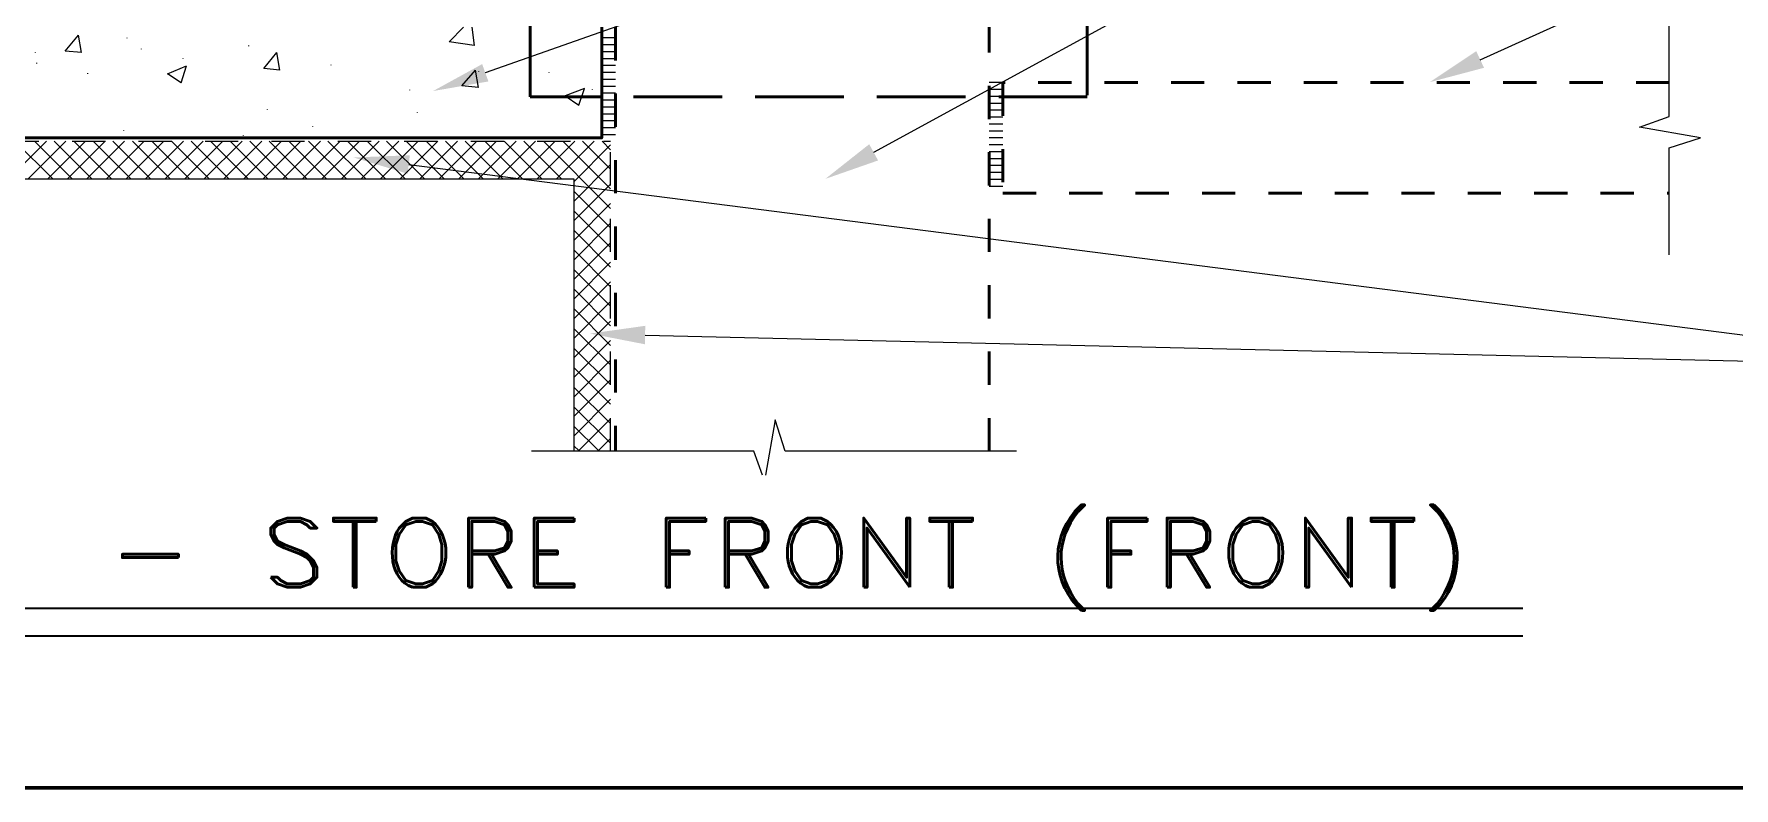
# Model space of a CAD drawing. Header units: inches. Extents: x 5 to 516, y -193 to 129.
# Drawn here: x 352.39 to 357.51, y -46.93 to -44.66 of the extents above; entities that cross this region are included whole.
import ezdxf

# ---------------------------------------------------------------- set-up
doc = ezdxf.new("R2010")
doc.units = ezdxf.units.IN
doc.header["$MEASUREMENT"] = 0
doc.linetypes.add('PDF_IMPORT', pattern=[1, 0.8, -0.2])
doc.layers.add('PDF5_Geometry', color=7, linetype='Continuous')
doc.layers.add('PDF5_Solid Fills', color=7, linetype='Continuous')

msp = doc.modelspace()

# ---------------------------------------------------------------- linework, layer by layer
at = {"layer": 'PDF5_Geometry', "lineweight": 15}
for points in [[(353.7510286, -44.7723436), (358.289918, -43.1745657), (358.7865848, -43.1745657)], [(354.9199175, -45.0123437), (358.2899177, -43.1745658), (358.7865846, -43.1745658)], [(356.7465846, -44.7334546), (358.289918, -44.0345656), (358.788807, -44.0345656)], [(353.6421397, -44.6801214), (353.6843619, -44.635677)], [(353.7099181, -44.6356768), (353.7165847, -44.6912324), (353.6421403, -44.6801213)], [(357.3154753, -45.3212325), (357.3154753, -44.9990102), (357.4099197, -44.9690102), (357.2254753, -44.936788), (357.3154753, -44.9045658), (357.3154753, -44.6234547)], [(352.5343625, -44.7123436), (352.4854736, -44.7078992), (352.5254736, -44.6601214)], [(352.5343628, -44.7123435), (352.5254739, -44.6601212)], [(352.6721395, -44.6690102), (352.6721395, -44.6678991)], [(354.1010291, -44.6667881), (354.1421402, -44.6667881)], [(354.1010291, -44.6878992), (354.1421402, -44.6878992)], [(352.3965838, -44.7123435), (352.3965838, -44.7112324)], [(352.7154745, -44.7023436), (352.7154745, -44.7012325)], [(352.8410283, -44.7312324), (352.8410283, -44.7301213)], [(353.0388071, -44.6923437), (353.0388071, -44.6912326)], [(353.1321409, -44.7645657), (353.083252, -44.7601213), (353.123252, -44.7123435)], [(353.1321412, -44.7645658), (353.1232523, -44.7123436)], [(354.1010291, -44.7090103), (354.1421402, -44.7090103)], [(354.1010291, -44.7301214), (354.1421402, -44.7301214)], [(352.3999182, -44.7445658), (352.3999182, -44.7434547)], [(352.553252, -44.7756771), (352.553252, -44.7745659)], [(352.8343625, -44.8034548), (352.7932513, -44.7756771), (352.8510291, -44.7523437)], [(352.8343619, -44.8034548), (352.8510286, -44.7523437)], [(353.286585, -44.7501214), (353.286585, -44.7490103)], [(353.7299182, -44.8167881), (353.6799182, -44.8123436), (353.7210293, -44.7645659)], [(353.7299173, -44.8167879), (353.7210284, -44.7645657)], [(353.7310295, -44.7690104), (353.7310295, -44.7678993)], [(353.943251, -44.7723436), (353.943251, -44.7712325)], [(354.1010291, -44.7501214), (354.1421402, -44.7501214)], [(354.1010291, -44.7712325), (354.1421402, -44.7712325)], [(353.5232522, -44.825677), (353.5232522, -44.8245659)], [(354.0488079, -44.8201214), (353.9910301, -44.8423436), (354.0321412, -44.8701214)], [(354.0321408, -44.8701213), (354.0488074, -44.8201213)], [(354.0732513, -44.8234546), (354.0732513, -44.8223435)], [(354.1010291, -44.7923436), (354.1421402, -44.7923436)], [(354.1010291, -44.8134547), (354.1421402, -44.8134547)], [(354.1010291, -44.8334547), (354.1421402, -44.8334547)], [(355.3088065, -44.8023435), (355.2676953, -44.8023435)], [(355.3088065, -44.8234546), (355.2676953, -44.8234546)], [(353.0943627, -44.8845658), (353.0943627, -44.8834546)], [(353.5465857, -44.8934549), (353.5465857, -44.8923437)], [(354.1010291, -44.8545658), (354.1421402, -44.8545658)], [(354.1010291, -44.8756769), (354.1421402, -44.8756769)], [(355.3088065, -44.8445657), (355.2676953, -44.8445657)], [(355.3088065, -44.8656771), (355.2676953, -44.8656771)], [(355.3088065, -44.8856768), (355.2676953, -44.8856768)], [(353.2310294, -44.9345657), (353.2310294, -44.9334546)], [(354.1010291, -44.8967881), (354.1421402, -44.8967881)], [(354.1010291, -44.9167881), (354.1421402, -44.9167881)], [(354.1010291, -44.9378992), (354.1421402, -44.9378992)], [(355.3088065, -44.9067879), (355.2676953, -44.9067879)], [(355.3088065, -44.927899), (355.2676953, -44.927899)], [(352.3143627, -45.0934546), (352.4288071, -44.9790102)], [(352.4488073, -45.0934546), (352.3343629, -44.9790102)], [(352.3732503, -45.0934546), (352.4876948, -44.9790102)], [(352.5076949, -45.0934546), (352.3932505, -44.9790102)], [(352.4321402, -45.0934546), (352.5465847, -44.9790102)], [(352.5665848, -45.0934546), (352.4521404, -44.9790102)], [(352.4910301, -45.0934546), (352.6054745, -44.9790102)], [(352.6254747, -45.0934546), (352.5110303, -44.9790102)], [(352.5499177, -45.0934546), (352.6643622, -44.9790102)], [(352.6843623, -45.0934546), (352.5699179, -44.9790102)], [(352.6088076, -45.0934546), (352.7232521, -44.9790102)], [(352.7432522, -45.0934546), (352.6288078, -44.9790102)], [(352.662141, -44.946788), (352.662141, -44.9456769)], [(352.6676952, -45.0934546), (352.7821397, -44.9790102)], [(352.8021399, -45.0934546), (352.6876954, -44.9790102)], [(352.7265851, -45.0934546), (352.8421407, -44.9790102)], [(352.8610298, -45.0934546), (352.7465853, -44.9790102)], [(352.7854727, -45.0934546), (352.9010283, -44.9790102)], [(352.9199174, -45.0934546), (352.8054729, -44.9790102)], [(352.8443626, -45.0934546), (352.9599182, -44.9790102)], [(352.9788073, -45.0934546), (352.8643628, -44.9790102)], [(352.9032525, -45.0934546), (353.0188081, -44.9790102)], [(353.0376972, -45.0934546), (352.9232527, -44.9790102)], [(352.9621401, -45.0934546), (353.0776957, -44.9790102)], [(353.0965848, -45.0934546), (352.9821403, -44.9790102)], [(353.02214, -44.9623435), (353.02214, -44.9612324)], [(353.02214, -45.0934546), (353.1365844, -44.9790102)], [(353.1554724, -45.0934546), (353.041028, -44.9790102)], [(353.0810299, -45.0934546), (353.1954743, -44.9790102)], [(353.2143623, -45.0934546), (353.0999178, -44.9790102)], [(353.1399175, -45.0934546), (353.2543619, -44.9790102)], [(353.2732522, -45.0934546), (353.1588077, -44.9790102)], [(353.1988074, -45.0934546), (353.3132518, -44.9790102)], [(353.333252, -45.0934546), (353.2176964, -44.9790102)], [(353.257695, -45.0934546), (353.3721395, -44.9790102)], [(353.3921396, -45.0934546), (353.2765841, -44.9790102)], [(353.3165849, -45.0934546), (353.4310293, -44.9790102)], [(353.4510295, -45.0934546), (353.335474, -44.9790102)], [(353.3754748, -45.0934546), (353.4899192, -44.9790102)], [(353.5099194, -45.0934546), (353.3943639, -44.9790102)], [(353.4343624, -45.0934546), (353.5488069, -44.9790102)], [(353.568807, -45.0934546), (353.4532515, -44.9790102)], [(353.4932523, -45.0934546), (353.6076968, -44.9790102)], [(353.6276947, -45.0934546), (353.5121391, -44.9790102)], [(353.5521399, -45.0934546), (353.6665844, -44.9790102)], [(353.6865846, -45.0934546), (353.5721401, -44.9790102)], [(353.6110298, -45.0934546), (353.7254743, -44.9790102)], [(353.7454744, -45.0934546), (353.63103, -44.9790102)], [(353.6699174, -45.0934546), (353.7843619, -44.9790102)], [(353.8043621, -45.0934546), (353.6899176, -44.9790102)], [(353.7288073, -45.0934546), (353.8432518, -44.9790102)], [(353.863252, -45.0934546), (353.7488075, -44.9790102)], [(353.7876972, -45.0934546), (353.9021417, -44.9790102)], [(353.9221396, -45.0934546), (353.8076951, -44.9790102)], [(353.8465848, -45.0934546), (353.9610293, -44.9790102)], [(353.9810295, -45.0934546), (353.866585, -44.9790102)], [(353.9054725, -45.0934546), (354.0199169, -44.9790102)], [(354.1276947, -45.1812325), (353.9254725, -44.9790103)], [(353.9643624, -45.0934546), (354.0788068, -44.9790102)], [(354.1276947, -45.1223435), (353.9843614, -44.9790101)], [(354.0176958, -45.1001213), (354.1276958, -44.9901213)], [(354.1276947, -45.0634547), (354.0432503, -44.9790103)], [(354.1010291, -44.9590103), (354.1421402, -44.9590103)], [(354.1276947, -45.004566), (354.1021392, -44.9790104)], [(355.3088065, -44.9490104), (355.2676953, -44.9490104)], [(355.3088065, -44.9690102), (355.2676953, -44.9690102)], [(355.3088065, -44.9901213), (355.2676953, -44.9901213)], [(355.3088065, -45.0112324), (355.2676953, -45.0112324)], [(355.3088065, -45.0323438), (355.2676953, -45.0323438)], [(354.0176958, -45.9123436), (354.0176958, -45.0934546), (350.1843621, -45.0934546)], [(353.5199179, -45.0490103), (358.289918, -45.6578993), (358.795474, -45.6578993)], [(354.0176958, -45.1590104), (354.1276958, -45.0490104)], [(355.3088065, -45.0523435), (355.2676953, -45.0523435)], [(355.3088065, -45.0734546), (355.2676953, -45.0734546)], [(355.3088065, -45.0945657), (355.2676953, -45.0945657)], [(354.1276947, -45.2401213), (354.0176947, -45.1301213)], [(354.0176958, -45.2178991), (354.1276958, -45.1078991)], [(355.3088065, -45.1156771), (355.2676953, -45.1156771)], [(354.1276947, -45.2990103), (354.0176947, -45.1890103)], [(354.0176958, -45.2767882), (354.1276958, -45.1667882)], [(354.1276947, -45.3578991), (354.0176947, -45.2478991)], [(354.0176958, -45.3356769), (354.1276958, -45.2256769)], [(354.0176958, -45.394566), (354.1276958, -45.2845659)], [(354.1276947, -45.4167881), (354.0176947, -45.3067881)], [(354.0176958, -45.4534547), (354.1276958, -45.3434547)], [(354.1276947, -45.4756769), (354.0176947, -45.3656769)], [(354.0176958, -45.5123438), (354.1276958, -45.4023437)], [(354.1276947, -45.5345659), (354.0176947, -45.4245659)], [(354.1276947, -45.5934547), (354.0176947, -45.4834547)], [(354.0176958, -45.5712325), (354.1276958, -45.4612325)], [(354.1276947, -45.6523437), (354.0176947, -45.5434548)], [(354.0176958, -45.6301216), (354.1276958, -45.5201215)], [(354.1276947, -45.7112325), (354.0176947, -45.6023436)], [(354.0176958, -45.6890103), (354.1276958, -45.5790103)], [(354.2321417, -45.5623437), (358.2899197, -45.6578993), (358.7954754, -45.6578993)], [(354.0176958, -45.7478994), (354.1276958, -45.6378993)], [(354.1276947, -45.7701215), (354.0176947, -45.6612326)], [(354.0176958, -45.8067881), (354.1276958, -45.6967881)], [(354.1276947, -45.8290103), (354.0176947, -45.7201214)], [(354.0176958, -45.8656772), (354.1276958, -45.7556771)], [(354.1276947, -45.8878993), (354.0176947, -45.7790104)], [(354.0176951, -45.8378993), (354.0910284, -45.9101215), (354.1276951, -45.8734548)], [(354.0176963, -45.8967882), (354.0321408, -45.9101215), (354.1276963, -45.8145659)], [(355.349917, -45.9123436), (354.6532503, -45.9123436), (354.6232503, -45.8178992), (354.5943614, -45.9845658)], [(354.5854742, -45.984566), (354.5588076, -45.9123438), (353.8899186, -45.9123438)]]:
    msp.add_lwpolyline(points, dxfattribs=at)
at = {"layer": 'PDF5_Geometry', "linetype": 'PDF_IMPORT', "lineweight": 50, "ltscale": 0.333333}
msp.add_lwpolyline([(355.5632507, -43.8401213), (355.5632507, -44.8456769), (353.8854742, -44.845677), (353.8854733, -43.8401213), (355.5632521, -43.8401213)], dxfattribs=at)
at = {"layer": 'PDF5_Geometry', "lineweight": 50}
for points in [[(354.1010291, -44.6356768), (354.1010291, -44.9690102), (348.5065841, -44.9690102)], [(353.5910285, -46.1234548), (353.5710285, -46.1134548), (353.5310285, -46.1134548), (353.5110285, -46.1234548), (353.4910285, -46.1434548)], [(353.7099174, -46.2223437), (353.7788062, -46.2223437), (353.8088063, -46.2123437), (353.8188063, -46.2023437), (353.8288063, -46.1823437), (353.8288063, -46.1523437), (353.8188063, -46.1334548), (353.8088063, -46.1234548), (353.7788062, -46.1134548), (353.6999174, -46.1134548), (353.6999174, -46.3212326)], [(354.0176962, -46.1134548), (353.8976961, -46.1134548), (353.8976961, -46.3212326)], [(354.0176969, -46.1134549), (354.0176969, -46.1234549), (353.9076969, -46.1234549), (353.9076969, -46.3112327), (354.0176969, -46.3112327), (354.0176969, -46.3212327), (353.8976969, -46.3212327)], [(354.4143625, -46.1134548), (354.2954736, -46.1134548), (354.2954736, -46.3212326)], [(354.4143632, -46.1134549), (354.4143632, -46.1234549), (354.3054743, -46.1234549), (354.3054743, -46.3212327), (354.2954743, -46.3212327)], [(354.4832509, -46.2223437), (354.5532509, -46.2223437), (354.5832509, -46.2123437), (354.5921398, -46.2023437), (354.6021398, -46.1823437), (354.6021398, -46.1523437), (354.5921398, -46.1334548), (354.5832509, -46.1234548), (354.5532509, -46.1134548), (354.4732509, -46.1134548), (354.4732509, -46.3212326)], [(354.7810299, -46.1234548), (354.7610299, -46.1134548), (354.722141, -46.1134548), (354.702141, -46.1234548), (354.682141, -46.1434548)], [(355.0288065, -46.3212326), (355.0288065, -46.1134548), (355.0188065, -46.1134548), (355.0188065, -46.2912326), (354.8899176, -46.1134548), (354.8899176, -46.3212326)], [(355.5354737, -46.0934547), (355.5554737, -46.0734547), (355.5454737, -46.0734547), (355.5254737, -46.0934547)], [(355.7432517, -46.1134548), (355.6243628, -46.1134548), (355.6243628, -46.3212326)], [(355.7432524, -46.1134549), (355.7432524, -46.1234549), (355.6343635, -46.1234549), (355.6343635, -46.3212327), (355.6243635, -46.3212327)], [(355.8132523, -46.2223437), (355.8821412, -46.2223437), (355.9121412, -46.2123437), (355.9221412, -46.2023437), (355.9321412, -46.1823437), (355.9321412, -46.1523437), (355.9221412, -46.1334548), (355.9121412, -46.1234548), (355.8821412, -46.1134548), (355.8032523, -46.1134548), (355.8032523, -46.3212326)], [(356.1110302, -46.1234548), (356.0910302, -46.1134548), (356.0510302, -46.1134548), (356.0310302, -46.1234548), (356.0110302, -46.1434548)], [(356.3588079, -46.3212326), (356.3588079, -46.1134548), (356.3488079, -46.1134548), (356.3488079, -46.2912326), (356.219919, -46.1134548), (356.219919, -46.3212326)], [(356.6065851, -46.0734547), (356.5965851, -46.0734547), (356.6165851, -46.0934547)], [(353.3621397, -46.1234549), (353.3621397, -46.3212327), (353.3521397, -46.3212327)], [(353.3521413, -46.1234549), (353.3521413, -46.3212327)], [(353.7099181, -46.2123438), (353.778807, -46.2123438), (353.808807, -46.2023438), (353.818807, -46.1823438), (353.818807, -46.1523438), (353.808807, -46.1334549), (353.778807, -46.1234549), (353.7099181, -46.1234549), (353.7099181, -46.3212327), (353.6999181, -46.3212327)], [(354.4832517, -46.2123438), (354.5532517, -46.2123438), (354.5832517, -46.2023438), (354.5921406, -46.1823438), (354.5921406, -46.1523438), (354.5832517, -46.1334549), (354.5532517, -46.1234549), (354.4832517, -46.1234549), (354.4832517, -46.3212327), (354.4732517, -46.3212327)], [(355.0288073, -46.3212327), (354.8999184, -46.143455), (354.8999184, -46.3212327), (354.8899184, -46.3212327)], [(355.1476962, -46.1234549), (355.1476962, -46.3212327)], [(355.157697, -46.1234549), (355.157697, -46.3212327), (355.147697, -46.3212327)], [(355.8132508, -46.2123438), (355.8821397, -46.2123438), (355.9121397, -46.2023438), (355.9221397, -46.1823438), (355.9221397, -46.1523438), (355.9121397, -46.1334549), (355.8821397, -46.1234549), (355.8132508, -46.1234549), (355.8132508, -46.3212327), (355.8032508, -46.3212327)], [(356.3588064, -46.3212327), (356.2299175, -46.143455), (356.2299175, -46.3212327), (356.2199175, -46.3212327)], [(356.4776954, -46.1234549), (356.4776954, -46.3212327)], [(356.4876961, -46.1234549), (356.4876961, -46.3212327), (356.4776961, -46.3212327)], [(353.7588072, -46.2223437), (353.8188072, -46.3212326), (353.8288072, -46.3212326), (353.7688072, -46.2223437)], [(353.9076969, -46.2123436), (353.9676969, -46.2123436), (353.9676969, -46.2223436), (353.9076969, -46.2223436)], [(354.3054743, -46.2123436), (354.3643632, -46.2123436), (354.3643632, -46.2223436), (354.3054743, -46.2223436)], [(354.5332508, -46.2223437), (354.5921396, -46.3212326), (354.6021396, -46.3212326), (354.5432508, -46.2223437)], [(355.6343635, -46.2123436), (355.6943635, -46.2123436), (355.6943635, -46.2223436), (355.6343635, -46.2223436)], [(355.8621399, -46.2223437), (355.9221399, -46.3212326), (355.9321399, -46.3212326), (355.8721399, -46.2223437)], [(353.5310285, -46.3212326), (353.5710285, -46.3212326), (353.5910285, -46.3112326)], [(354.722141, -46.3212326), (354.7610299, -46.3212326), (354.7810299, -46.3112326)], [(356.0510302, -46.3212326), (356.0910302, -46.3212326), (356.1110302, -46.3112326)], [(355.5454737, -46.3912325), (355.5554737, -46.3912325), (355.5354737, -46.3712325)], [(356.6165851, -46.3712325), (356.5965851, -46.3912325), (356.6065851, -46.3912325), (356.6265851, -46.3712325)]]:
    msp.add_lwpolyline(points, dxfattribs=at)
at = {"layer": 'PDF5_Geometry', "linetype": 'PDF_IMPORT', "lineweight": 50, "ltscale": 0.083333}
for points in [[(354.1421397, -44.6356768), (354.1421397, -45.9123436)], [(355.2676959, -45.9123436), (355.2676959, -44.6356768)]]:
    msp.add_lwpolyline(points, dxfattribs=at)
at = {"layer": 'PDF5_Geometry', "linetype": 'PDF_IMPORT', "lineweight": 50, "ltscale": 0.084444}
for points in [[(355.3088065, -44.8023435), (355.3088065, -45.1356768), (357.3154748, -45.1356768)], [(357.3154753, -44.8023435), (355.3088069, -44.8023435)]]:
    msp.add_lwpolyline(points, dxfattribs=at)
at = {"layer": 'PDF5_Geometry', "linetype": 'PDF_IMPORT', "lineweight": 15, "ltscale": 0.102222}
msp.add_lwpolyline([(348.5065847, -44.9790103), (354.1276966, -44.9790103)], dxfattribs=at)
at = {"layer": 'PDF5_Geometry', "linetype": 'PDF_IMPORT', "lineweight": 15, "ltscale": 0.083333}
msp.add_lwpolyline([(354.1276947, -45.9123436), (354.1276947, -44.9790103)], dxfattribs=at)
at = {"layer": 'PDF5_Geometry', "lineweight": 50}
for points in [[(353.1043634, -46.2912327), (353.1243634, -46.3112327), (353.1543634, -46.3212327), (353.1943634, -46.3212327), (353.2232523, -46.3112327), (353.2432523, -46.2912327), (353.2432523, -46.2623439), (353.2332523, -46.2423438), (353.2132523, -46.2223438), (353.1943634, -46.2123438), (353.1443634, -46.1923438), (353.1243634, -46.1823438), (353.1143634, -46.1623438), (353.1143634, -46.143455), (353.1243634, -46.133455), (353.1543634, -46.123455), (353.1943634, -46.123455), (353.2132523, -46.133455), (353.2232523, -46.143455), (353.2432523, -46.143455), (353.2232523, -46.123455), (353.1943634, -46.113455), (353.1543634, -46.113455), (353.1243634, -46.123455), (353.1043634, -46.143455), (353.1043634, -46.1623438), (353.1143634, -46.1823438), (353.1243634, -46.1923438), (353.1443634, -46.2023438), (353.1943634, -46.2223438), (353.2132523, -46.2323438), (353.2232523, -46.2423438), (353.2332523, -46.2623439), (353.2332523, -46.2912327), (353.2232523, -46.3012327), (353.1943634, -46.3112327), (353.1543634, -46.3112327), (353.1343634, -46.3012327), (353.1243634, -46.2912327)], [(353.4221403, -46.1234548), (353.2932514, -46.1234548), (353.2932514, -46.1134548), (353.4221403, -46.1134548)], [(355.2176953, -46.1234548), (355.0888064, -46.1234548), (355.0888064, -46.1134548), (355.2176953, -46.1134548)], [(356.5465844, -46.1234548), (356.4176955, -46.1234548), (356.4176955, -46.1134548), (356.5465844, -46.1134548)], [(353.5410293, -46.1234549), (353.5110293, -46.1334549), (353.4910293, -46.1623438), (353.4810293, -46.1923438), (353.4810293, -46.2423438), (353.4910293, -46.2723438), (353.5110293, -46.3012327), (353.5410293, -46.3112327), (353.5610293, -46.3112327), (353.5910293, -46.3012327), (353.6110293, -46.2723438), (353.6199182, -46.2423438), (353.6199182, -46.1923438), (353.6110293, -46.1623438), (353.5910293, -46.1334549), (353.5610293, -46.1234549)], [(354.7310295, -46.1234549), (354.7021407, -46.1334549), (354.6821406, -46.1623438), (354.6721406, -46.1923438), (354.6721406, -46.2423438), (354.6821406, -46.2723438), (354.7021407, -46.3012327), (354.7310295, -46.3112327), (354.7510295, -46.3112327), (354.7810295, -46.3012327), (354.8010295, -46.2723438), (354.8110295, -46.2423438), (354.8110295, -46.1923438), (354.8010295, -46.1623438), (354.7810295, -46.1334549), (354.7510295, -46.1234549)], [(356.0610287, -46.1234549), (356.0310287, -46.1334549), (356.0110286, -46.1623438), (356.0010286, -46.1923438), (356.0010286, -46.2423438), (356.0110286, -46.2723438), (356.0310287, -46.3012327), (356.0610287, -46.3112327), (356.0810287, -46.3112327), (356.1110287, -46.3012327), (356.1299175, -46.2723438), (356.1399175, -46.2423438), (356.1399175, -46.1923438), (356.1299175, -46.1623438), (356.1110287, -46.1334549), (356.0810287, -46.1234549)], [(352.8265857, -46.2323437), (352.6576968, -46.2323437), (352.6576968, -46.2223437), (352.8265857, -46.2223437)]]:
    msp.add_lwpolyline(points, close=True, dxfattribs=at)
at = {"layer": 'PDF5_Geometry', "lineweight": 35}
for points in [[(349.7043636, -46.3845659), (356.874364, -46.3845659)], [(349.7043636, -46.4678992), (356.874364, -46.4678992)]]:
    msp.add_lwpolyline(points, dxfattribs=at)
at = {"layer": 'PDF5_Geometry', "lineweight": 60}
msp.add_lwpolyline([(334.0676933, -46.9256771), (379.0676969, -46.9256771)], dxfattribs=at)
at = {"layer": 'PDF5_Geometry', "lineweight": 50}
for points in [[(355.5254737, -46.0934547), (355.4498255, -46.1858251), (355.4592144, -46.3109547), (355.5454737, -46.3912325)], [(355.5354737, -46.0934547), (355.4667885, -46.1780843), (355.4674922, -46.2864732), (355.5354737, -46.3712325)], [(356.6065851, -46.0734547), (356.6928629, -46.1509732), (356.700011, -46.2821399), (356.6265851, -46.3712325)], [(356.6165851, -46.0934547), (356.6852703, -46.1780843), (356.6845666, -46.2864547), (356.6165851, -46.3712325)], [(353.4910285, -46.1434548), (353.4551767, -46.1953251), (353.4638434, -46.299214), (353.5310285, -46.3212326)], [(353.5910285, -46.3112326), (353.645473, -46.2698066), (353.645473, -46.1648807), (353.5910285, -46.1234548)], [(354.682141, -46.1434548), (354.6432521, -46.1985659), (354.6560299, -46.2980474), (354.722141, -46.3212326)], [(354.7810299, -46.3112326), (354.8372151, -46.2683992), (354.8372151, -46.1662881), (354.7810299, -46.1234548)], [(356.0110302, -46.1434548), (355.9721413, -46.1985659), (355.9849191, -46.2980474), (356.0510302, -46.3212326)], [(356.1110302, -46.3112326), (356.1657709, -46.2654733), (356.1657709, -46.169214), (356.1110302, -46.1234548)]]:
    msp.add_open_spline(points, degree=3, dxfattribs=at)
at = {"layer": 'PDF5_Solid Fills', "lineweight": 50, "transparency": 33554559}
for points in [[(356.7576953, -44.7578992), (356.5943619, -44.8012325), (356.7343619, -44.7078991)], [(353.7599194, -44.7990103), (353.5932528, -44.8278992), (353.7410305, -44.7467881)], [(354.9332503, -45.036788), (354.7743614, -45.0923436), (354.9065837, -44.9878991)], [(353.5165836, -45.0767881), (353.3543613, -45.0278992), (353.5232502, -45.0212325)], [(354.2310295, -45.5901215), (354.0654739, -45.5578993), (354.2321406, -45.5345659)]]:
    msp.add_solid(points, dxfattribs=at)

doc.saveas('drawing.dxf')
